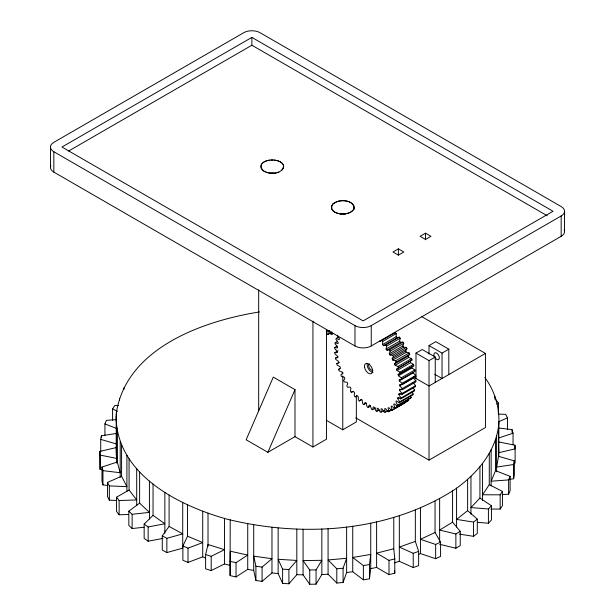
<?xml version="1.0" encoding="UTF-8"?>
<svg xmlns="http://www.w3.org/2000/svg" width="615" height="615" viewBox="0 0 615 615"><rect width="100%" height="100%" fill="white"/><g stroke="black" fill="none" stroke-linecap="round" stroke-linejoin="round"><path stroke-width="0.92" d="M356.346 396.006L356.346 421.944L342.778 429.777L326.504 420.376M230.11 561.364L230.202 551.194L247.73 555.084L236.029 562.679L230.11 561.364L230.11 575.617L236.029 576.932L247.73 569.336L253.711 570.413L255.917 580.499L262.082 581.352L271.968 572.942L278.141 573.557L282.608 583.389L288.912 583.781L296.814 574.694L296.814 529.115M230.11 575.617L230.202 519.867M337.112 346.114L334.721 347.49L334.698 348.674L337.351 351.457L337.389 352.656L334.829 352.664L334.937 353.909L337.712 356.354L337.889 357.615L335.513 358.107L335.752 359.406L338.604 361.459L338.903 362.758L336.759 363.726L337.135 365.049L340.003 366.694L340.426 368.008L338.55 369.43L339.05 370.76L341.886 371.952L342.432 373.267L340.856 375.119L341.463 376.434L344.231 377.156L344.884 378.44L343.631 380.7L344.346 381.977L346.991 382.223L347.736 383.453L346.837 386.074L347.644 387.289L350.12 387.043L350.95 388.203L350.412 391.148L351.296 392.278L353.556 391.555L354.463 392.624L354.294 395.837L355.239 396.867L356.838 395.945M355.239 396.867L357.254 395.676L358.214 396.637L358.422 400.058L359.414 400.965L361.143 399.335L362.143 400.165L362.719 403.74L363.742 404.516L365.164 402.464L366.179 403.156L367.124 406.83L368.154 407.453L369.238 405.008L370.253 405.554L371.545 409.259L372.567 409.721L373.297 406.938L374.304 407.322L375.911 410.989L376.918 411.289L377.279 408.214L378.248 408.421L380.155 411.996L381.123 412.127L381.108 408.806L382.03 408.844L384.206 412.265L385.113 412.219L384.721 408.714L385.582 408.583L387.98 411.789L388.811 411.566L388.057 407.937L388.841 407.63L391.424 410.566L392.17 410.174L391.063 406.484L391.755 406.015L394.476 408.629L395.122 408.076L393.677 404.386L394.261 403.763L397.082 406.008L397.621 405.3L395.86 401.672L396.337 400.903L399.197 402.748L399.619 401.902L397.582 398.389L397.936 397.49L400.796 398.904L401.088 397.928L398.804 394.607L399.027 393.585L401.833 394.538L401.995 393.454L399.504 390.371L399.596 389.257L402.302 389.733L402.333 388.549L399.673 385.766L399.635 384.567L402.195 384.56L415.763 376.726L415.655 375.481L412.826 372.421M399.673 385.766L413.242 377.933L415.894 380.723L415.871 381.9L402.302 389.733M402.195 384.56L402.087 383.314L399.312 380.87L399.143 379.609L401.518 379.117L401.272 377.818L398.428 375.765L398.128 374.466L400.265 373.497L399.896 372.167L397.029 370.53L396.598 369.215L398.474 367.793L397.982 366.463L395.138 365.272L394.592 363.957L408.16 356.131L409.736 354.271L409.129 352.956L395.56 360.79L392.793 360.067L392.147 358.783L405.708 350.95L406.961 348.69L406.246 347.414L392.685 355.247L390.041 355.001L389.287 353.771L402.856 345.938L403.755 343.316L402.956 342.101L400.473 342.347L399.642 341.187L400.18 338.242L399.296 337.112L385.736 344.946L383.468 345.668L382.568 344.6L382.73 341.387L381.792 340.356L379.77 341.548L379.301 341.041M399.296 337.112L397.036 337.835L396.129 336.766L396.298 333.553L395.353 332.523L379.77 341.548M331.339 207.486L331.639 208.793M331.37 207.078L331.662 205.771M354.171 207.609L353.871 208.916M354.202 207.201L353.902 205.894M369.461 564.547L370.745 554.407L352.733 557.482L363.38 565.585L369.461 564.547L369.461 578.8L363.38 579.837L352.733 571.735L346.629 572.534L343.07 582.49L336.805 583.058L328.079 574.226L328.079 528.646M369.461 578.8L370.745 568.66L370.745 523.081M337.589 341.302L335.19 342.686L335.029 343.77L337.527 346.852L337.427 347.967L334.721 347.49M413.072 382.538L415.563 385.62L415.402 386.704L401.833 394.538M402.956 342.101L389.387 349.935L386.912 350.181L386.074 349.02L386.62 346.076L385.736 344.946M498.565 456.315L496.597 467.093L513.625 464.517L514.294 460.873L498.565 456.315L498.565 424.988M100.722 451.756L100.722 439.402L101.39 435.758L116.535 433.467M509.843 479.339L513.625 478.77L514.294 475.126L514.294 460.873M260.798 166.219L260.837 167.203M260.968 165.481L261.367 164.52M283.492 167.757L283.092 168.718M283.661 167.019L283.623 166.035M354.232 207.347C352.787 217.587 326.127 215.65 332.846 204.034C338.927 198.56 354.186 199.245 354.232 209.223M205.625 554.576L208.016 544.506L224.513 549.679L211.199 556.329L205.625 554.576L205.625 568.829L211.199 570.582L224.513 563.932L230.202 565.446M338.627 336.943L336.236 338.319L335.944 339.296L338.227 342.617L338.004 343.639L335.19 342.686M412.826 387.435L414.648 390.095L414.356 391.071L400.796 398.904M389.287 353.771L390.187 351.15L403.755 343.316M343.07 582.49L343.07 568.237L346.629 558.282L328.079 559.973L336.805 568.806L336.805 583.058M495.536 470.66L491.147 481.199L508.613 479.923L510.104 476.364L495.536 470.66L495.536 439.333M104.919 435.312L104.919 423.912L106.41 420.352L116.519 419.615M502.178 494.645L508.613 494.176L510.104 490.616L510.104 476.364M267.863 452.309L294.992 389.656L273.291 377.118L246.154 439.779L267.863 452.309L294.992 436.642L312.935 447.005L326.504 439.171L326.504 329.671M205.256 557.897L202.719 556.829L188.013 562.418L182.886 560.257L182.886 546.005L187.537 536.203L187.537 504.877M411.958 391.963L413.188 394.069L412.765 394.915L399.197 402.748M331.877 205.387L332.746 204.165M353.663 209.3L352.787 210.522M392.147 358.783L393.392 356.523L406.961 348.69M316.064 584.158L316.064 569.905L321.845 560.303L303.072 560.58L309.729 569.997L309.729 584.25L316.064 584.158L321.845 574.556L321.845 528.977M489.286 484.651L482.552 494.768L500.156 494.821L502.44 491.408L489.286 484.651L489.286 453.324M112.583 420.268L112.583 408.867L114.859 405.454L118.572 405.462M490.893 509.051L500.156 509.074L502.44 505.661L502.44 491.408M261.859 163.836L262.674 162.975M282.6 169.402L281.785 170.27M182.717 502.563L182.717 548.142L166.873 552.57L162.275 550.048L162.275 535.796L169.102 526.425L169.102 495.098M410.482 396.014L411.189 397.467L410.643 398.174L397.082 406.008M394.592 363.957L396.168 362.104L409.736 354.271M288.912 583.781L288.912 569.521L296.814 560.442L278.141 559.304L282.608 569.136L282.608 583.389M479.931 498.05L470.959 507.583L488.41 508.959L491.439 505.745L479.931 498.05L479.931 466.724M477.394 522.343L488.41 523.211L491.439 519.998L491.439 505.745M162.998 538.379L148.138 541.215L144.156 538.371L144.156 524.118L153.043 515.339L153.043 484.013M333.122 203.826L336.843 201.697M352.418 210.868L351.027 211.914M408.106 398.766L408.691 400.242L408.037 400.796L394.476 408.629M255.917 566.246L262.082 567.099L271.968 558.689L253.711 556.16L255.917 566.246L255.917 580.499M467.623 510.635L456.576 519.406L473.565 522.089L477.294 519.129L467.623 510.635L467.623 479.308M459.405 534.104L473.565 536.341L477.294 533.382L477.294 519.129M396.598 369.215L412.042 359.96L411.543 358.63L408.706 357.438L408.16 356.131M263.458 162.383L264.642 161.668M143.964 527.247L132.133 528.554L128.827 525.425L128.827 511.173L139.62 503.139L139.62 471.813M452.571 522.181L439.64 530.045L455.876 533.989L460.243 531.337L452.571 522.181L452.571 490.855M439.64 544.298L455.876 548.242L460.243 545.59L460.243 531.337M395.353 332.523L393.339 333.714L392.87 333.207M251.881 37.392L61.969 147.039L363.119 320.907L553.031 211.26L251.881 37.392L251.881 45.226L547.204 215.727M68.603 151.044L251.881 45.226M398.389 248.852L392.962 251.989L398.389 255.117L403.809 251.989L398.389 248.852L398.389 255.117M425.519 233.185L420.091 236.321L425.519 239.45L430.946 236.321L425.519 233.185L425.519 239.765M326.442 332.923L327.257 334.329L328.187 334.375L330.586 332.992M328.917 330.962L331.085 334.383L333.584 333.422M53.836 151.736L354.978 325.604A11.508 6.642 0 0 0 371.252 325.604L561.164 215.957A11.508 6.642 0 0 0 561.164 206.563L260.022 32.695A11.508 6.642 0 0 0 243.748 32.695L53.836 142.342A11.508 6.642 0 0 0 53.836 151.736L53.836 172.1L354.978 345.968A11.508 6.642 0 0 0 371.252 345.968L561.164 236.321A11.508 6.642 0 0 0 564.147 229.902M334.829 352.664L338.019 350.819M335.513 358.107L337.904 356.723M336.759 363.726L339.157 362.343M382.73 341.387L396.298 333.553M338.55 369.43L340.149 368.508M382.568 344.6L396.129 336.766M383.468 345.668L397.036 337.835M386.62 346.076L400.18 338.242M386.074 349.02L399.642 341.187M386.912 350.181L400.473 342.347M390.041 355.001L403.601 347.175L406.246 347.414M392.793 360.067L406.361 352.234L409.129 352.956M415.994 378.479L415.994 353.102L422.228 349.505L435.251 357.023L435.251 382.399M429.016 354.048L429.016 345.584L435.797 341.671L448.819 349.189L448.819 374.566M395.138 365.272L408.706 357.438M351.296 392.278L352.887 391.355M397.982 366.463L411.543 358.63M398.474 367.793L412.042 359.96M397.029 370.53L410.589 362.704L413.457 364.341L413.834 365.664L400.265 373.497M399.896 372.167L413.457 364.341M398.128 374.466L413.834 365.664M398.428 375.765L411.988 367.931L414.841 369.992L415.079 371.291L401.518 379.117M415.994 353.102L429.016 360.621L435.251 357.023M429.016 345.584L442.039 353.102L448.819 349.189M359.414 400.965L361.805 399.589M401.272 377.818L414.841 369.992M399.312 380.87L412.88 373.036M363.742 404.516L366.133 403.132M402.087 383.314L415.655 375.481M368.154 407.453L370.545 406.069M402.333 388.549L415.894 380.723M399.504 390.371L401.895 388.988M372.567 409.721L375.765 407.883M398.804 394.607L400.396 393.685M401.995 393.454L415.563 385.62M397.582 398.389L399.173 397.467M376.918 411.289L379.309 409.905M401.088 397.928L414.648 390.095M381.123 412.127L384.314 410.282M399.619 401.902L413.188 394.069M355.808 417.877L429.016 460.135L485.443 427.556L485.443 353.417L429.016 385.997L414.149 377.418M385.113 412.219L387.504 410.835M397.621 405.3L411.189 397.467M387.98 411.789L391.171 409.944M388.811 411.566L392.8 409.259M394.399 408.345L398.389 406.038M400.78 404.655L402.379 403.732L401.541 403.955M395.122 408.076L408.691 400.242M391.424 410.566L405.739 402.348L392.17 410.174M128.381 514.478L119.133 514.786L116.558 511.442L116.558 497.189L129.073 490.04L129.073 458.705M496.897 403.978L498.465 403.086L495.89 399.742M350.512 212.183L348.697 212.99M435.043 532.498L420.445 539.317L435.651 544.452L440.578 542.146L435.043 532.498L435.043 501.171M418.823 554.33L420.445 553.577L435.651 558.704L440.578 556.406L440.578 542.146M265.657 161.215L267.118 160.7M278.803 172.023L277.342 172.538M116.742 500.472L109.347 500.156L107.556 496.651L107.556 482.391L121.578 476.248L121.578 444.922M498.704 421.721L507.467 417.877L505.676 414.372L498.281 414.056M182.886 546.005L188.013 548.157L202.719 542.576L187.537 536.203M415.333 541.408L399.32 547.066L413.234 553.3L418.638 551.386L415.333 541.408L415.333 510.081M418.638 551.386L418.638 565.646L413.234 567.553L399.32 561.318L394.492 562.817M107.494 485.458L102.959 484.92L101.975 481.307L101.975 467.046L117.265 462.011L117.265 430.685M498.657 437.965L513.048 433.221L512.064 429.608L498.45 427.986M337.466 201.512L339.572 201.005M348.075 213.174L345.961 213.682M162.275 535.796L166.873 538.317L182.717 533.889L169.102 526.425M393.777 548.749L376.618 553.154L389.003 560.38L394.799 558.897L393.777 548.749L393.777 517.423M394.799 558.897L394.799 573.149L389.003 574.641L376.618 567.414L370.745 568.66M268.301 160.415L269.947 160.138M276.158 172.823L274.521 173.099M99.907 451.418L116.212 447.574L116.696 458.413L100.068 455.077L99.907 451.418L100.068 469.33L102.836 469.883M498.327 441.862L514.955 445.199L515.116 448.858L498.811 452.702L498.45 444.568M144.156 524.118L148.138 526.963L164.851 523.765L153.043 515.339M259.584 311.928C202.535 321.007 125.268 348.405 116.127 414.433C115.013 473.673 178.112 505.63 227.273 519.221C302.78 537.741 388.142 532.375 454.731 489.54C476.917 473.996 496.513 451.195 498.896 423.182C499.503 406.922 494.575 390.556 484.858 377.495M340.264 200.913L342.524 200.744M345.276 213.774L343.016 213.943M128.827 511.173L132.133 514.294L149.43 512.387L139.62 503.139M336.805 568.806L343.07 568.237M328.079 574.226L321.845 574.556M271.215 160.046L272.929 160.015M273.245 173.192L271.538 173.222M326.281 330.916L329.817 330.924M116.558 497.189L119.133 500.533L136.707 499.941L129.073 490.04M309.729 569.997L316.064 569.905M309.729 584.25L303.072 574.841L296.814 574.694M414.056 376.734L415.763 376.726M343.232 200.759L345.492 200.936M342.309 213.928L340.049 213.759M107.556 482.391L109.347 485.904L126.905 486.642L121.578 476.248M282.608 569.136L288.912 569.521M274.198 160.115L275.858 160.346M270.262 173.123L268.601 172.892M101.975 467.046L102.959 470.667L120.202 472.72L117.265 462.011M346.16 201.051L348.275 201.559M339.372 213.636L337.266 213.128M277.05 160.63L278.549 161.107M267.41 172.607L265.911 172.131M100.722 439.402L116.458 443.961M348.866 201.774L350.681 202.581M336.674 212.913L334.86 212.114M104.919 423.912L116.919 428.609M279.571 161.553L280.809 162.237M264.896 171.685L263.658 171.001M336.236 338.319L339.096 339.734L339.449 338.834L337.412 335.321M112.583 408.867L117.519 411.404M421.383 316.433L485.443 353.417M434.713 374.251L442.039 378.479L442.039 353.102M351.157 202.873L352.549 203.919M334.383 211.814L332.992 210.768M281.585 162.821L282.477 163.667M262.874 170.417C254.218 159.147 280.663 156.202 283.6 165.589C282.839 175.106 267.502 175.221 261.982 169.571M352.872 204.28L353.748 205.502M332.661 210.407L331.793 209.185M282.969 164.351L283.454 165.297M261.49 168.887L261.006 167.941M402.856 345.938L403.601 347.175M389.387 349.935L390.187 351.15M405.708 350.95L406.361 352.234M392.685 355.247L393.392 356.523M395.56 360.79L396.168 362.104M410.167 361.382L410.589 362.704M411.689 366.632L411.988 367.931M331.708 331.723L331.985 334.345M394.523 570.382L394.799 573.149M328.003 330.962L328.187 334.375M564.539 211.26L564.539 231.624M561.164 215.957L561.164 236.321M515.116 448.858L515.116 463.11M514.955 445.199L514.955 448.051M513.625 464.517L513.625 478.77M513.048 433.221L513.048 444.63M512.064 429.608L512.064 432.46M508.613 479.923L508.613 494.176M507.467 417.877L507.467 429.285M500.156 494.821L500.156 509.074M498.811 421.375L498.811 456.499M498.465 403.086L498.465 414.495M498.327 410.536L498.327 413.38M496.597 435.766L496.597 471.843M494.821 396.229L494.821 399.074M491.147 449.873L491.147 485.95M488.41 508.959L488.41 523.211M482.552 463.441L482.552 500.472M473.565 522.089L473.565 536.341M470.959 476.256L470.959 514.232M456.576 488.079L456.576 527.009M455.876 533.989L455.876 548.242M439.64 498.719L439.64 541.446M435.651 544.452L435.651 558.704M429.016 360.621L429.016 460.135M420.445 507.99L420.445 553.577M413.234 553.3L413.234 567.553M399.32 515.739L399.32 561.318M389.003 560.38L389.003 574.641M376.618 521.827L376.618 567.414M371.252 325.604L371.252 345.968M363.38 565.585L363.38 579.837M354.978 325.604L354.978 345.968M352.733 526.156L352.733 571.735M346.629 526.955L346.629 572.534M342.778 372.144L342.778 374.066M342.778 375.988L342.778 429.777M312.935 321.176L312.935 447.005M303.072 529.254L303.072 574.841M294.992 389.656L294.992 436.642M278.141 527.977L278.141 573.557M271.968 527.363L271.968 572.942M262.082 567.099L262.082 581.352M258.677 289.85L258.677 410.874M253.711 524.833L253.711 570.413M247.73 523.757L247.73 569.336M236.029 562.679L236.029 576.932M224.513 518.353L224.513 563.932M211.199 556.329L211.199 570.582M208.016 513.179L208.016 546.404M202.719 511.25L202.719 556.829M188.013 548.157L188.013 562.418M166.873 538.317L166.873 552.57M164.851 492.438L164.851 533.266M149.43 481.061L149.43 519.037M148.138 526.963L148.138 541.215M136.707 468.615L136.707 505.645M132.133 514.294L132.133 528.554M126.905 455.315L126.905 491.393M123.876 387.75L123.876 389.649M120.202 441.393L120.202 477.471M119.487 398.289L119.487 400.188M119.133 500.533L119.133 514.786M116.696 427.087L116.696 463.164M116.458 412.634L116.458 447.766M116.212 416.247L116.212 455.177M109.347 485.904L109.347 500.156M102.959 470.667L102.959 484.92M101.39 435.758L101.39 437.665M100.068 455.077L100.068 469.33M50.461 147.039L50.461 167.403M53.836 172.1A11.508 6.642 0 0 1 50.853 165.681M340.08 214.058A5.374 3.098 0 0 1 345.453 214.058M269.547 173.33A5.374 3.098 0 0 1 274.92 173.33M435.074 357.938A3.836 2.214 60 0 0 439.171 358.76A3.836 2.214 60 0 0 436.819 353.233L436.112 352.872A3.836 2.214 60 0 0 434.551 357.084M372.982 370.238A3.644 2.106 60 0 1 369.338 367.978A3.644 2.106 60 0 1 369.477 363.849M373.097 372.298A5.758 3.321 60 0 1 368.608 369.123A5.758 3.321 60 0 1 367.347 363.388M364.541 367.324A5.758 3.321 60 0 0 371.26 373.666A5.758 3.321 60 0 0 369.746 364.841A5.758 3.321 60 0 0 364.541 367.324"/></g></svg>
